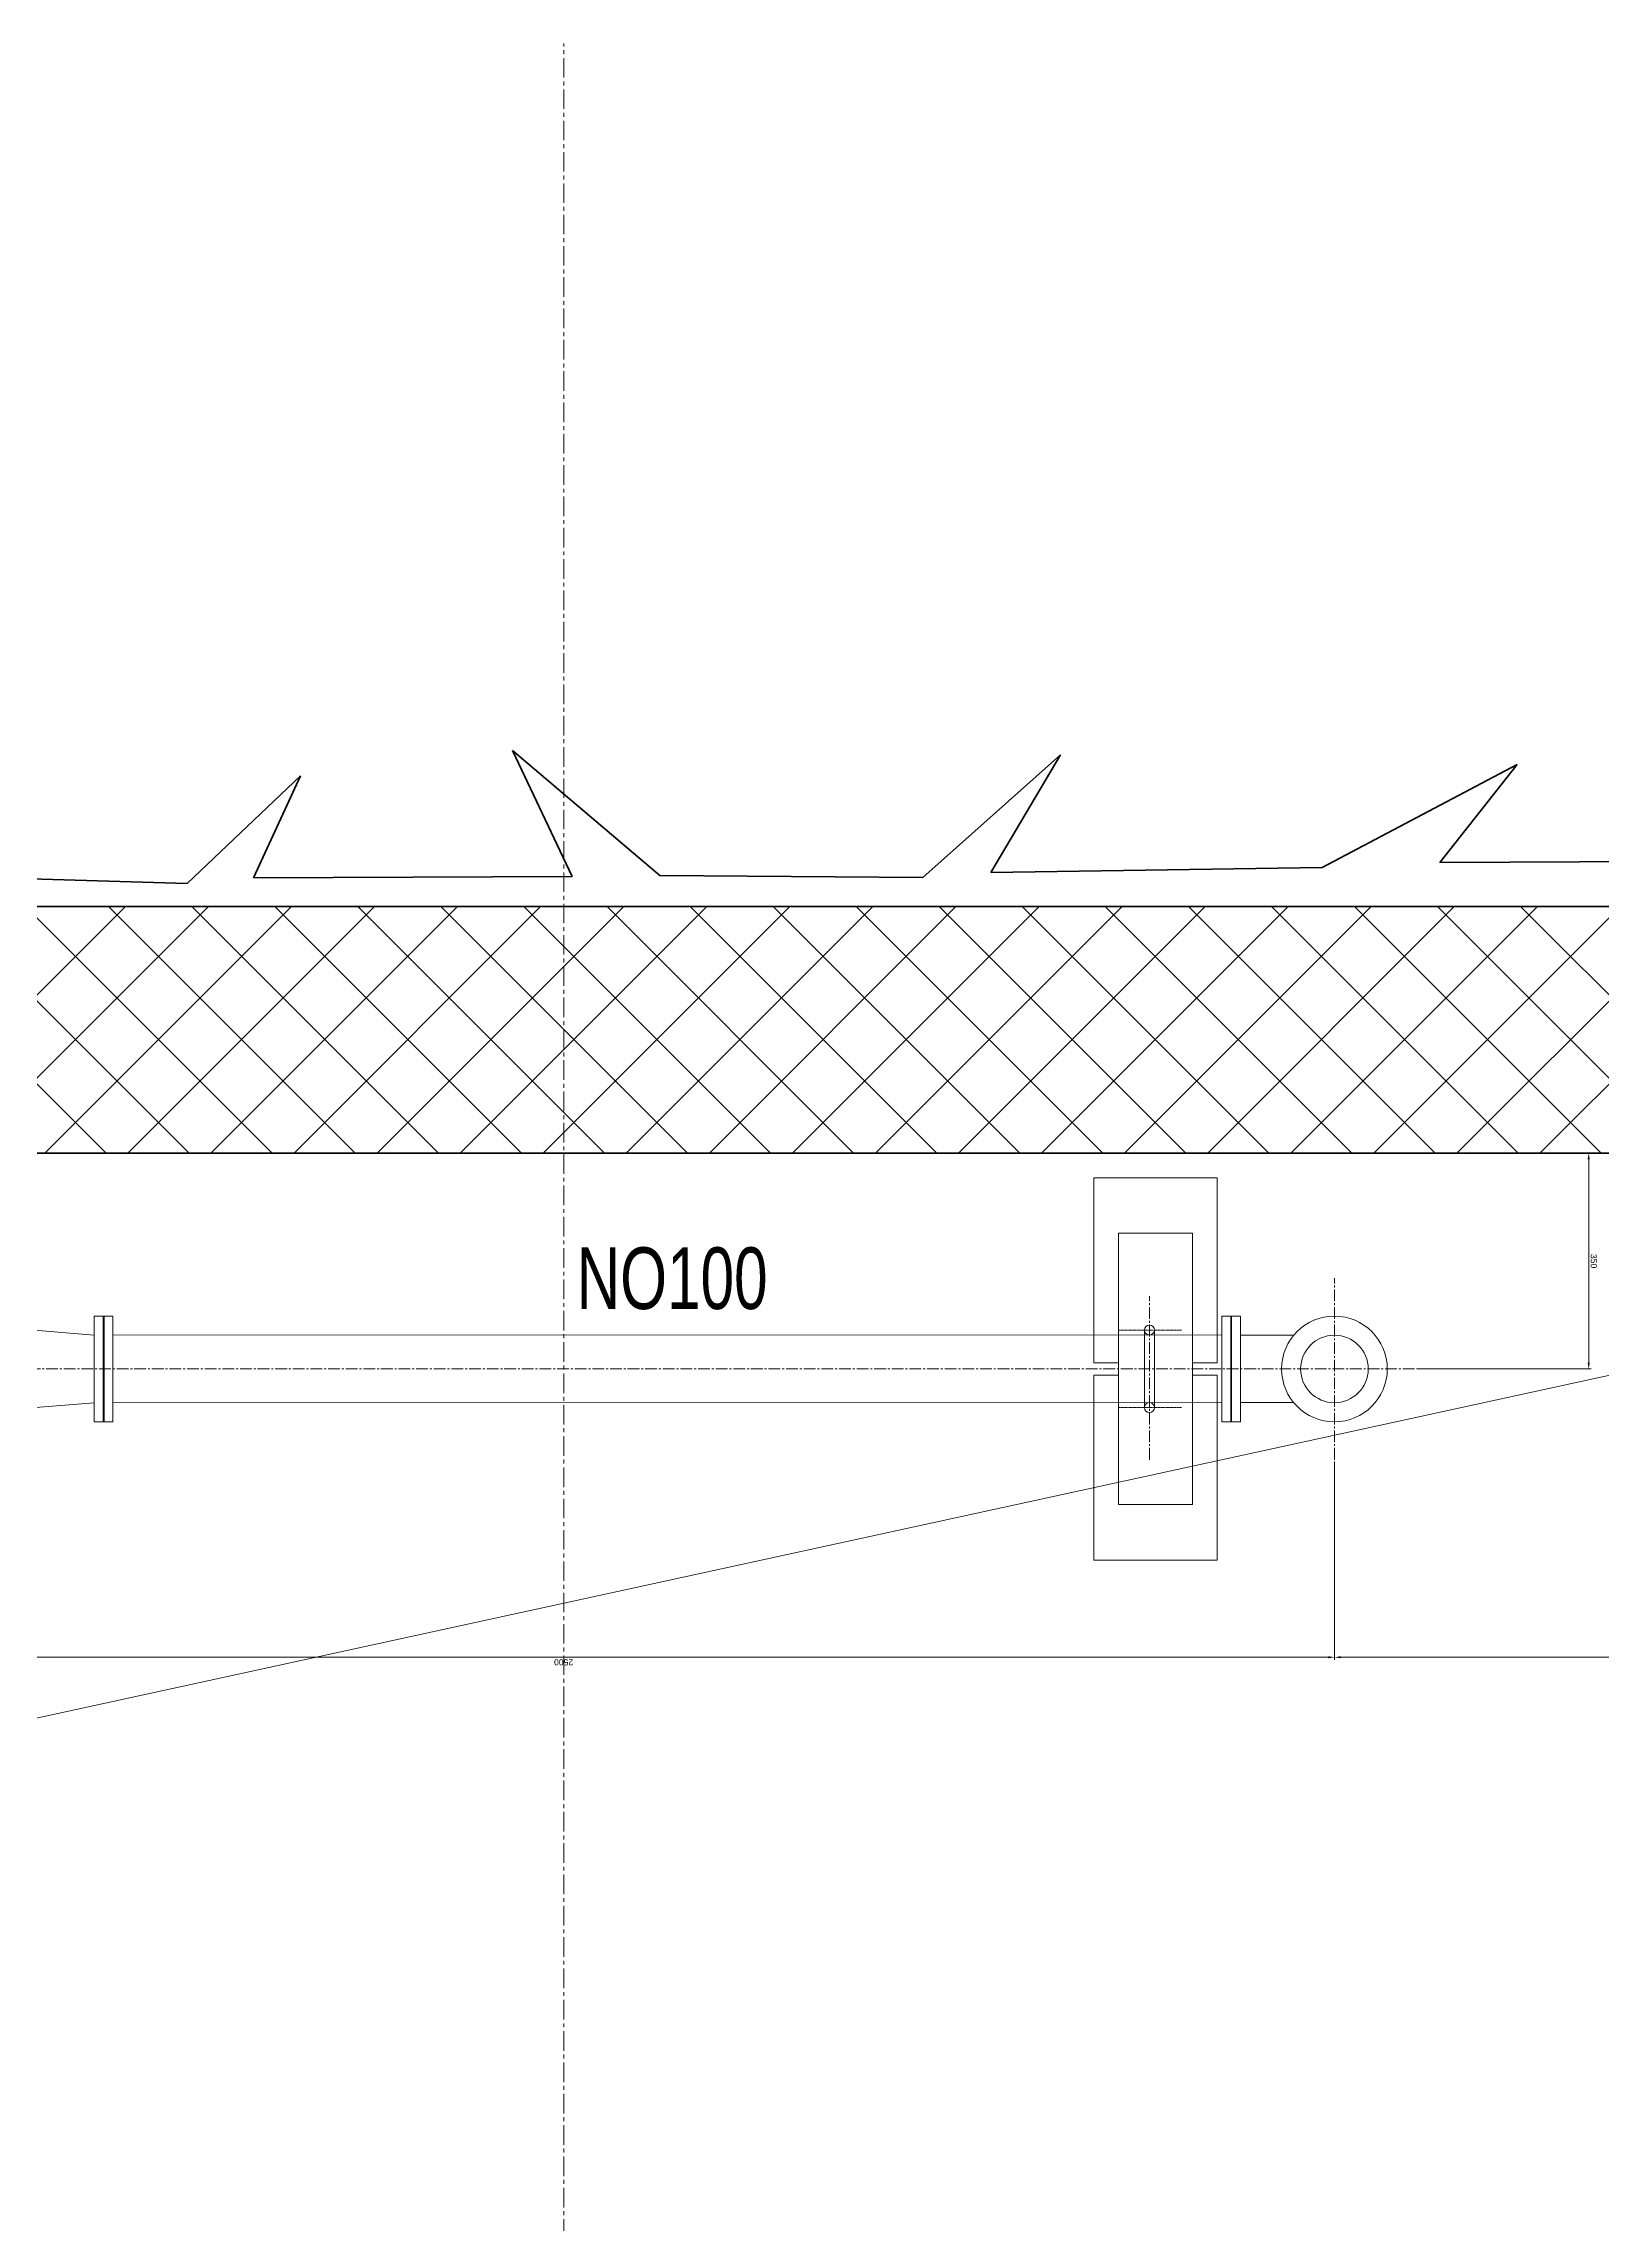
# Model space of a CAD drawing. Header units: millimetres. Extents: x 47631 to 558803, y 29659 to 315570.
# Drawn here: x 505963 to 508491, y 304462 to 307999 of the extents above; entities that cross this region are included whole.
import ezdxf

# ---------------------------------------------------------------- set-up
doc = ezdxf.new("R2010")
doc.units = ezdxf.units.MM
for name, pattern in [('GP kota 13.83_20.63_22.63_PBS_arhitektura$0$CENTER', [50.8, 31.75, -6.35, 6.35, -6.35]), ('GP kota 13.83_20.63_22.63_PBS_strojarstvo_rashladni_sustav$0$CENTER', [2, 1.25, -0.25, 0.25, -0.25]), ('GP kota 13.83_20.63_22.63_PBS_strojarstvo_rashladni_sustav$0$CENTER2', [28.575, 19.05, -3.175, 3.175, -3.175])]:
    doc.linetypes.add(name, pattern=pattern)
doc.styles.add('GP kota 13.83_20.63_22.63_PBS_strojarstvo_rashladni_sustav$0$Arial', font='arial.ttf')
doc.styles.add('GP kota 13.83_20.63_22.63_PBS_strojarstvo_rashladni_sustav$0$SIMPLEXCE', font='arial.ttf', dxfattribs={"width": 0.9, "height": 100})

msp = doc.modelspace()

# ---------------------------------------------------------------- linework, layer by layer
at = {"color": 2, "linetype": 'GP kota 13.83_20.63_22.63_PBS_arhitektura$0$CENTER', "lineweight": 18}
msp.add_line((506806.8, 300019.2), (506806.8, 307999.2), dxfattribs=at)
at = {"color": 253, "linetype": 'Continuous', "lineweight": 35}
for p, q in [((506962.7, 306650.1), (506723.7, 306852.4)), ((506723.7, 306852.4), (506820.5, 306648.5)), ((507612.7, 306845.6), (507389.4, 306646.8)), ((507499.3, 306654.9), (507612.7, 306845.6)), ((508353.2, 306829.7), (508037, 306662.9)), ((508227.7, 306671), (508353.2, 306829.7)), ((506379.8, 306811.4), (506196.2, 306637)), ((506303.9, 306646.2), (506379.8, 306811.4)), ((506196.2, 306637), (505674, 306652.2)), ((506820.5, 306648.5), (506303.9, 306646.2)), ((507389.4, 306646.8), (506962.7, 306650.1)), ((508037, 306662.9), (507499.3, 306654.9)), ((508825.8, 306674.2), (508227.7, 306671))]:
    msp.add_line(p, q, dxfattribs=at)
at = {"color": 3, "linetype": 'Continuous', "lineweight": 40}
for p, q in [((510556.8, 306599.5), (487956.8, 306599.5)), ((510156.8, 306199.5), (491656.8, 306199.5))]:
    msp.add_line(p, q, dxfattribs=at)
at = {"color": 8, "linetype": 'Continuous', "lineweight": 5}
for p, q in [((505664.6, 306599.5), (506064.6, 306199.5)), ((506095.9, 306599.5), (505695.9, 306199.5)), ((505799.3, 306599.5), (506199.3, 306199.5)), ((506230.6, 306599.5), (505830.6, 306199.5)), ((505934, 306599.5), (506334, 306199.5)), ((506365.3, 306599.5), (505965.3, 306199.5)), ((506068.7, 306599.5), (506468.7, 306199.5)), ((506500, 306599.5), (506100, 306199.5)), ((506203.5, 306599.5), (506603.5, 306199.5)), ((506634.7, 306599.5), (506234.7, 306199.5)), ((506338.2, 306599.5), (506738.2, 306199.5)), ((506769.4, 306599.5), (506369.4, 306199.5)), ((506472.9, 306599.5), (506872.9, 306199.5)), ((506904.1, 306599.5), (506504.1, 306199.5)), ((506607.6, 306599.5), (507007.6, 306199.5)), ((507038.8, 306599.5), (506638.8, 306199.5)), ((506742.3, 306599.5), (507142.3, 306199.5)), ((507173.5, 306599.5), (506773.5, 306199.5)), ((506877, 306599.5), (507277, 306199.5)), ((507308.3, 306599.5), (506908.3, 306199.5)), ((507011.7, 306599.5), (507411.7, 306199.5)), ((507443, 306599.5), (507043, 306199.5)), ((507146.4, 306599.5), (507546.4, 306199.5)), ((507577.7, 306599.5), (507177.7, 306199.5)), ((507281.1, 306599.5), (507681.1, 306199.5)), ((507712.4, 306599.5), (507312.4, 306199.5)), ((507415.8, 306599.5), (507815.8, 306199.5)), ((507847.1, 306599.5), (507447.1, 306199.5)), ((507550.5, 306599.5), (507950.5, 306199.5)), ((507981.8, 306599.5), (507581.8, 306199.5)), ((507685.2, 306599.5), (508085.2, 306199.5)), ((508116.5, 306599.5), (507716.5, 306199.5)), ((507819.9, 306599.5), (508219.9, 306199.5)), ((508251.2, 306599.5), (507851.2, 306199.5)), ((507954.6, 306599.5), (508354.6, 306199.5)), ((508385.9, 306599.5), (507985.9, 306199.5)), ((508089.3, 306599.5), (508489.3, 306199.5)), ((508520.6, 306599.5), (508120.6, 306199.5)), ((508224, 306599.5), (508624, 306199.5)), ((508655.3, 306599.5), (508255.3, 306199.5)), ((508358.7, 306599.5), (508758.7, 306199.5)), ((508790, 306599.5), (508390, 306199.5)), ((492256.8, 302299.5), (510156.8, 306199.5))]:
    msp.add_line(p, q, dxfattribs=at)
at = {"color": 1, "linetype": 'Continuous', "lineweight": -3}
msp.add_line((491656.8, 306199.5), (510156.8, 306199.5), dxfattribs=at)
at = {"color": 5, "linetype": 'Continuous', "lineweight": 20}
for p, q in [((508059.8, 306199.5), (508473.2, 306199.5)), ((508469.2, 306189.5), (508469.2, 305859.5)), ((508189.8, 305849.5), (508473.2, 305849.5)), ((508056.8, 305699.3), (508056.8, 305377.9)), ((508056.8, 305699.3), (508056.8, 305377.9)), ((505566.8, 305381.9), (508046.8, 305381.9)), ((508066.8, 305381.9), (510146.8, 305381.9))]:
    msp.add_line(p, q, dxfattribs=at)
at = {"color": 1, "linetype": 'Continuous', "lineweight": 15}
for p, q in [((507666.8, 306159.5), (507866.8, 306159.5)), ((507666.8, 305859.5), (507666.8, 306159.5)), ((507866.8, 305859.5), (507866.8, 306159.5)), ((507826.8, 306069.5), (507706.8, 306069.5)), ((507706.8, 305629.5), (507706.8, 306069.5)), ((507826.8, 305629.5), (507826.8, 306069.5)), ((505740.7, 305929.3), (506045.5, 305904.3)), ((506045.5, 305924.8), (506045.5, 305935.3)), ((506045.5, 305935.3), (506059.7, 305935.3)), ((506045.5, 305763.8), (506045.5, 305924.8)), ((506059.7, 305924.8), (506059.7, 305935.3)), ((506059.7, 305849.5), (506059.7, 305935.3)), ((506061.3, 305935.3), (506059.7, 305935.3)), ((506059.7, 305763.8), (506059.7, 305924.8)), ((506061.3, 305935.3), (506061.3, 305774.3)), ((506075.5, 305935.3), (506061.3, 305935.3)), ((506061.3, 305935.3), (506061.3, 305849.5)), ((506075.5, 305935.3), (506075.5, 305763.8)), ((507874.3, 305904.6), (506075.5, 305904.3)), ((507748.8, 305912.5), (507748.8, 305786.9)), ((507764.8, 305912.5), (507764.8, 305786.9)), ((507874.3, 305924.8), (507874.3, 305935.3)), ((507874.3, 305935.3), (507888.6, 305935.3)), ((507874.3, 305763.8), (507874.3, 305924.8)), ((507888.6, 305924.8), (507888.6, 305935.3)), ((507888.6, 305849.5), (507888.6, 305935.3)), ((507890.1, 305935.3), (507888.6, 305935.3)), ((507888.6, 305763.8), (507888.6, 305924.8)), ((507890.1, 305935.3), (507890.1, 305774.3)), ((507904.4, 305935.3), (507890.1, 305935.3)), ((507890.1, 305935.3), (507890.1, 305849.5)), ((507904.4, 305935.3), (507904.4, 305763.8)), ((507904.4, 305904.2), (507990.7, 305904.2)), ((506059.7, 305763.8), (506059.7, 305849.5)), ((506061.3, 305849.5), (506061.3, 305763.8)), ((507706.8, 305859.5), (507666.8, 305859.5)), ((507666.8, 305839.5), (507666.8, 305539.5)), ((507706.8, 305839.5), (507666.8, 305839.5)), ((507826.8, 305859.5), (507866.8, 305859.5)), ((507826.8, 305839.5), (507866.8, 305839.5)), ((507866.8, 305839.5), (507866.8, 305539.5)), ((507888.6, 305763.8), (507888.6, 305849.5)), ((507890.1, 305849.5), (507890.1, 305763.8)), ((505740.7, 305769.8), (506045.5, 305794.8)), ((506045.5, 305763.8), (506059.7, 305763.8)), ((506061.3, 305763.8), (506059.7, 305763.8)), ((506061.3, 305774.3), (506061.3, 305763.8)), ((506075.5, 305763.8), (506061.3, 305763.8)), ((507874.3, 305794.9), (506075.5, 305794.8)), ((507874.3, 305763.8), (507888.6, 305763.8)), ((507890.1, 305763.8), (507888.6, 305763.8)), ((507890.1, 305774.3), (507890.1, 305763.8)), ((507904.4, 305763.8), (507890.1, 305763.8)), ((507904.4, 305794.9), (507990.7, 305794.9)), ((507826.8, 305629.5), (507706.8, 305629.5)), ((507666.8, 305539.5), (507866.8, 305539.5))]:
    msp.add_line(p, q, dxfattribs=at)
at = {"color": 4, "linetype": 'GP kota 13.83_20.63_22.63_PBS_strojarstvo_rashladni_sustav$0$CENTER2', "lineweight": 9}
for p, q in [((508056.8, 305702.3), (508056.8, 305996.8)), ((507756.8, 305702.3), (507756.8, 305967.7)), ((508186.8, 305849.5), (495468, 305849.5))]:
    msp.add_line(p, q, dxfattribs=at)
at = {"color": 4, "linetype": 'GP kota 13.83_20.63_22.63_PBS_strojarstvo_rashladni_sustav$0$CENTER', "lineweight": 9}
for p, q in [((507808.9, 305912.5), (507706.8, 305912.5)), ((507808.9, 305786.9), (507706.8, 305786.9))]:
    msp.add_line(p, q, dxfattribs=at)
at = {"color": 1, "linetype": 'Continuous', "lineweight": 15}
for centre, radius in [((507756.8, 305912.5), 8), ((508056.8, 305849.5), 85.7), ((508056.8, 305849.5), 54.8), ((507756.8, 305786.9), 8)]:
    msp.add_circle(centre, radius, dxfattribs=at)
at = {"color": 5, "linetype": 'Continuous', "lineweight": 20}
for points in [[(508467.5, 306189.5), (508470.9, 306189.5), (508469.2, 306199.5)], [(508467.5, 305859.5), (508470.9, 305859.5), (508469.2, 305849.5)], [(508046.8, 305383.5), (508046.8, 305380.2), (508056.8, 305381.9)], [(508066.8, 305383.5), (508066.8, 305380.2), (508056.8, 305381.9)]]:
    msp.add_solid(points, dxfattribs=at)

# ---------------------------------------------------------------- texts
at = {"color": 7, "linetype": 'Continuous', "lineweight": 20, "style": 'GP kota 13.83_20.63_22.63_PBS_strojarstvo_rashladni_sustav$0$SIMPLEXCE', "width": 0.7}
msp.add_text('NO100', height=100, dxfattribs=at).set_placement((506827.7, 305946.7))
at = {"color": 5, "linetype": 'Continuous', "lineweight": 20, "style": 'GP kota 13.83_20.63_22.63_PBS_strojarstvo_rashladni_sustav$0$Arial'}
for s, rotation, p in [('350', 270, (508472.4, 306036.1)), ('2500', 180, (506822.2, 305378.7))]:
    msp.add_text(s, height=10, rotation=rotation, dxfattribs=at).set_placement(p)

doc.saveas('drawing.dxf')
